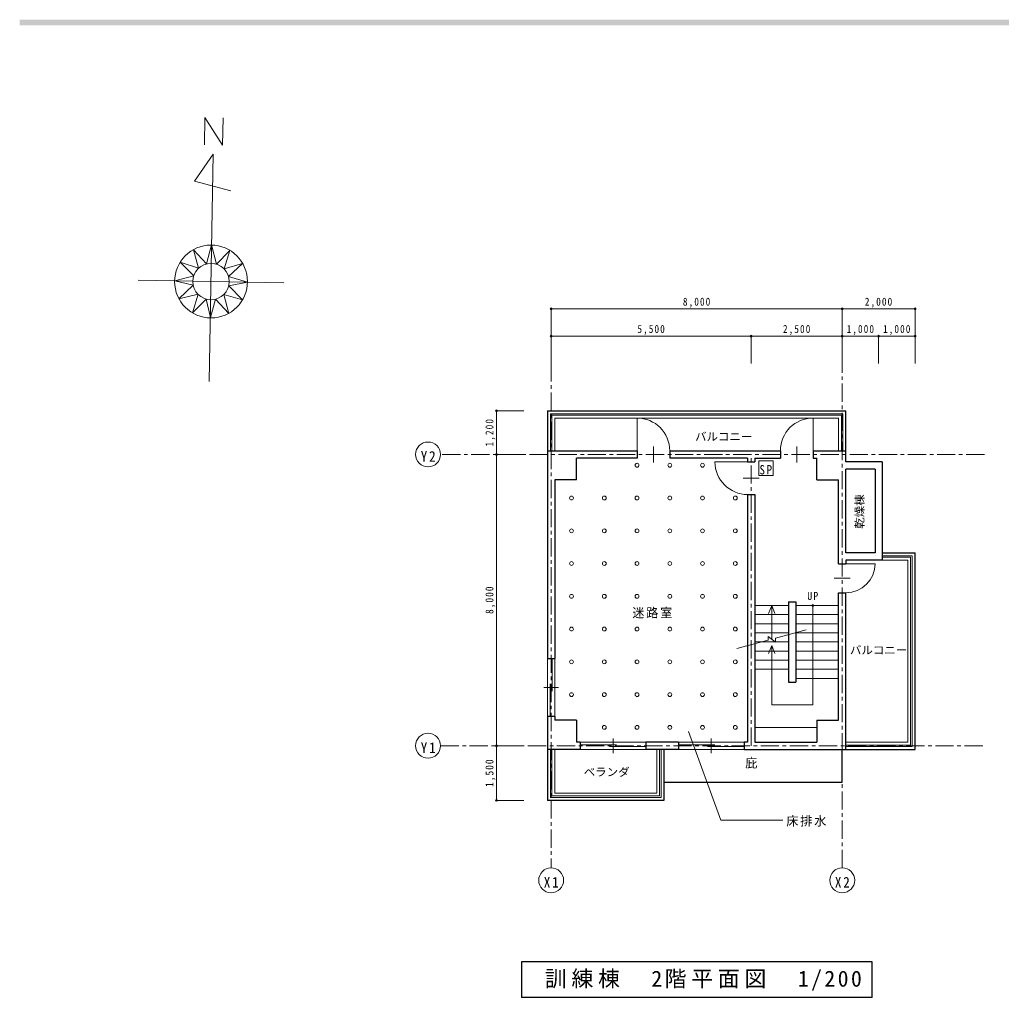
# Model space of a CAD drawing. Units: millimetres at full size. Extents: x -38230 to 40344, y -28542 to 27899.
# Drawn here: x -38230 to -11251, y -196 to 26657 of the extents above; entities that cross this region are included whole.
import ezdxf
from ezdxf.enums import TextEntityAlignment as Align

# ---------------------------------------------------------------- set-up
doc = ezdxf.new("R2010")
doc.units = ezdxf.units.MM
doc.header["$LTSCALE"] = 100
doc.header["$PDMODE"] = 32
doc.header["$PDSIZE"] = 50
doc.linetypes.add('CHAIN1', pattern=[8, 5, -1, 1, -1])
for name, color, linetype, lineweight in [('1-1_極細線', 4, 'Continuous', 9), ('1-2_細線', 7, 'Continuous', 18), ('1-3_中線', 3, 'Continuous', 25), ('1-A_中芯線', 4, 'CHAIN1', 9), ('1-D_文字', 4, 'Continuous', 9), ('1-E_寸法', 4, 'Continuous', 9), ('2-8_ﾊｯﾁﾝｸﾞ', 1, 'Continuous', 18), ('2-D_2-Dﾚｲﾔ', 7, 'Continuous', 18), ('F-2', 7, 'Continuous', 13)]:
    doc.layers.add(name, color=color, linetype=linetype, lineweight=lineweight)
doc.layers.add('F-D', color=150, linetype='Continuous')
doc.styles.add('ＭＳ ゴシック', font='')
doc.styles.get('ＭＳ ゴシック').set_extended_font_data('MS Gothic')

# ---------------------------------------------------------------- blocks, each defined once
blk = doc.blocks.new('通り芯2')
at = {"layer": '1-D_文字', "color": 7, "lineweight": 18}
blk.add_circle((0, 0), 513, dxfattribs=at)

msp = doc.modelspace()

# ---------------------------------------------------------------- linework, layer by layer
at = {"layer": '1-1_極細線'}
for p, q in [((-21263.2, 15716.9), (-21263.2, 14814.8)), ((-16423.4, 15716.9), (-16423.4, 14814.8)), ((-15603.4, 15834.8), (-15603.4, 14814.8)), ((-20813.2, 14933.6), (-20813.2, 14496.1)), ((-16873.4, 14933.6), (-16873.4, 14496.1)), ((-19125.5, 14514.8), (-18223.4, 14514.8)), ((-18342.2, 14064.8), (-17904.6, 14064.8)), ((-14523.4, 11934.8), (-13703.4, 11934.8)), ((-14523.4, 11894.8), (-13743.4, 11894.8)), ((-13743.4, 6734.8), (-13743.4, 11894.8)), ((-13703.4, 6694.8), (-13703.4, 11934.8)), ((-14723.4, 11714.8), (-15523.4, 11714.8)), ((-14523.4, 11814.8), (-13823.4, 11814.8)), ((-13823.4, 6814.8), (-13823.4, 11814.8)), ((-15404.6, 11314.8), (-15842.2, 11314.8)), ((-15523.4, 6814.8), (-13823.4, 6814.8)), ((-23643.4, 6614.8), (-23643.4, 5294.8)), ((-23603.4, 6614.8), (-23603.4, 5334.8)), ((-20643.4, 6614.8), (-20643.4, 5334.8)), ((-20603.4, 6614.8), (-20603.4, 5294.8)), ((-15523.4, 6734.8), (-13743.4, 6734.8)), ((-15523.4, 6694.8), (-13703.4, 6694.8)), ((-20603.4, 5294.8), (-23643.4, 5294.8)), ((-20643.4, 5334.8), (-23603.4, 5334.8))]:
    msp.add_line(p, q, dxfattribs=at)
for points in [[(-23643.4, 14814.8), (-23643.4, 15834.8), (-15603.4, 15834.8)], [(-23603.4, 14814.8), (-23603.4, 15794.8), (-15643.4, 15794.8), (-15643.4, 14814.8)]]:
    msp.add_lwpolyline(points, dxfattribs=at)
for centre in [(-21263.2, 14418.6), (-20363.2, 14418.6), (-19463.2, 14418.6), (-23063.2, 13518.6), (-22163.2, 13518.6), (-21263.2, 13518.6), (-20363.2, 13518.6), (-19463.2, 13518.6), (-18563.2, 13518.6), (-23063.2, 12618.6), (-22163.2, 12618.6), (-21263.2, 12618.6), (-20363.2, 12618.6), (-19463.2, 12618.6), (-18563.2, 12618.6), (-23063.2, 11718.6), (-22163.2, 11718.6), (-21263.2, 11718.6), (-20363.2, 11718.6), (-19463.2, 11718.6), (-18563.2, 11718.6), (-23063.2, 10818.6), (-22163.2, 10818.6), (-21263.2, 10818.6), (-20363.2, 10818.6), (-19463.2, 10818.6), (-18563.2, 10818.6), (-23063.2, 9918.6), (-22163.2, 9918.6), (-21263.2, 9918.6), (-20363.2, 9918.6), (-19463.2, 9918.6), (-18563.2, 9918.6), (-23063.2, 9018.6), (-22163.2, 9018.6), (-21263.2, 9018.6), (-20363.2, 9018.6), (-19463.2, 9018.6), (-18563.2, 9018.6), (-23063.2, 8118.6), (-22163.2, 8118.6), (-21263.2, 8118.6), (-20363.2, 8118.6), (-19463.2, 8118.6), (-18563.2, 8118.6), (-22163.2, 7218.6), (-21263.2, 7218.6), (-20363.2, 7218.6), (-19463.2, 7218.6), (-18563.2, 7218.6)]:
    msp.add_circle(centre, 52.6, dxfattribs=at)
for centre, radius, start, end in [((-21263.2, 14814.8), 900, 0, 90), ((-16423.4, 14814.8), 900, 90, 180), ((-18223.4, 14514.8), 900, 180, 270), ((-15523.4, 11714.8), 800, 270, 0)]:
    msp.add_arc(centre, radius, start, end, dxfattribs=at)
at = {"layer": '1-2_細線'}
for p, q in [((-18023.4, 10564.8), (-17098.4, 10564.8)), ((-17560.9, 10564.8), (-17647, 10348.5)), ((-17560.9, 10564.8), (-17560.9, 9635.9)), ((-17560.9, 10564.8), (-17474.8, 10348.5)), ((-16898.4, 10564.8), (-15723.4, 10564.8)), ((-16435.9, 10564.8), (-16435.9, 7839.8)), ((-18023.4, 10314.8), (-17098.4, 10314.8)), ((-16898.4, 10314.8), (-15723.4, 10314.8)), ((-18023.4, 10064.8), (-17098.4, 10064.8)), ((-16898.4, 10064.8), (-15723.4, 10064.8)), ((-18023.4, 9814.8), (-17098.4, 9814.8)), ((-17660.9, 9713.7), (-17660.9, 9616.5)), ((-17660.9, 9713.7), (-17460.9, 9558.2)), ((-17460.9, 9669.5), (-16616.6, 9893.5)), ((-16898.4, 9814.8), (-15723.4, 9814.8)), ((-17660.9, 9616.5), (-18517.7, 9389.2)), ((-18023.4, 9564.8), (-17098.4, 9564.8)), ((-17560.9, 9464.8), (-17647, 9248.5)), ((-17560.9, 9464.8), (-17560.9, 7839.8)), ((-17560.9, 9464.8), (-17474.8, 9248.5)), ((-17460.9, 9669.5), (-17460.9, 9558.2)), ((-16898.4, 9564.8), (-15723.4, 9564.8)), ((-18023.4, 9314.8), (-17098.4, 9314.8)), ((-16898.4, 9314.8), (-15723.4, 9314.8)), ((-18023.4, 9064.8), (-17098.4, 9064.8)), ((-16898.4, 9064.8), (-15723.4, 9064.8)), ((-18023.4, 8814.8), (-17098.4, 8814.8)), ((-16898.4, 8814.8), (-15723.4, 8814.8)), ((-16898.4, 8564.8), (-15723.4, 8564.8)), ((-16435.9, 7839.8), (-17560.9, 7839.8)), ((-19845.7, 7109.8), (-18964.5, 4668.5)), ((-18023.4, 7214.8), (-16323.4, 7214.8)), ((-23523.4, 6614.8), (-23523.4, 5414.8)), ((-20723.4, 6614.8), (-20723.4, 5414.8)), ((-20723.4, 5414.8), (-23523.4, 5414.8)), ((-18964.5, 4668.5), (-17259.9, 4668.5))]:
    msp.add_line(p, q, dxfattribs=at)
msp.add_lwpolyline([(-23523.4, 14814.8), (-23523.4, 15714.8), (-15723.4, 15714.8), (-15723.4, 14814.8)], dxfattribs=at)
msp.add_point((-16435.9, 10564.8), dxfattribs=at)
at = {"layer": '1-3_中線'}
for p, q in [((-23723.4, 15914.8), (-15523.4, 15914.8)), ((-23723.4, 15914.8), (-23723.4, 9114.8)), ((-15523.4, 14514.8), (-15523.4, 15914.8)), ((-23723.4, 14814.8), (-21263.2, 14814.8)), ((-21263.2, 14614.8), (-22923.4, 14614.8)), ((-22923.4, 14014.8), (-22923.4, 14614.8)), ((-21263.2, 14814.8), (-21263.2, 14614.8)), ((-20363.2, 14814.8), (-20363.2, 14614.8)), ((-20363.2, 14814.8), (-17323.4, 14814.8)), ((-18223.4, 14614.8), (-20363.2, 14614.8)), ((-18223.4, 14614.8), (-18223.4, 14514.8)), ((-18023.4, 14614.8), (-17323.4, 14614.8)), ((-18023.4, 14614.8), (-18023.4, 14514.8)), ((-17323.4, 14814.8), (-17323.4, 14614.8)), ((-16423.4, 14814.8), (-16423.4, 14614.8)), ((-16423.4, 14814.8), (-15523.4, 14814.8)), ((-16423.4, 14614.8), (-16323.4, 14614.8)), ((-16323.4, 14014.8), (-16323.4, 14614.8)), ((-18223.4, 14514.8), (-18023.4, 14514.8)), ((-14523.4, 14514.8), (-15523.4, 14514.8)), ((-15523.4, 12014.8), (-15523.4, 14314.8)), ((-14723.4, 14314.8), (-15523.4, 14314.8)), ((-14723.4, 14314.8), (-14723.4, 12014.8)), ((-14523.4, 14514.8), (-14523.4, 11814.8)), ((-23523.4, 14014.8), (-23523.4, 9114.8)), ((-22923.4, 14014.8), (-23523.4, 14014.8)), ((-16323.4, 14014.8), (-15723.4, 14014.8)), ((-15723.4, 11714.8), (-15723.4, 14014.8)), ((-18223.4, 13614.8), (-18023.4, 13614.8)), ((-18223.4, 13614.8), (-18223.4, 6814.8)), ((-18023.4, 13614.8), (-18023.4, 6814.8)), ((-14723.4, 12014.8), (-15523.4, 12014.8)), ((-14523.4, 12014.8), (-13623.4, 12014.8)), ((-13623.4, 6614.8), (-13623.4, 12014.8)), ((-15723.4, 11714.8), (-15523.4, 11714.8)), ((-15523.4, 11814.8), (-15523.4, 11714.8)), ((-14523.4, 11814.8), (-15523.4, 11814.8)), ((-15723.4, 10914.8), (-15523.4, 10914.8)), ((-15723.4, 7414.8), (-15723.4, 10914.8)), ((-15523.4, 6614.8), (-15523.4, 10914.8)), ((-17098.4, 10664.8), (-17098.4, 8464.8)), ((-17098.4, 10664.8), (-16898.4, 10664.8)), ((-16898.4, 10664.8), (-16898.4, 8464.8)), ((-23723.4, 9114.8), (-23523.4, 9114.8)), ((-17098.4, 8464.8), (-16898.4, 8464.8)), ((-23523.4, 7514.8), (-23723.4, 7514.8)), ((-23723.4, 7514.8), (-23723.4, 5214.8)), ((-23523.4, 7514.8), (-23523.4, 7414.8)), ((-22923.4, 7414.8), (-23523.4, 7414.8)), ((-22923.4, 7414.8), (-22923.4, 6814.8)), ((-16323.4, 7414.8), (-15723.4, 7414.8)), ((-16323.4, 7414.8), (-16323.4, 6814.8)), ((-22823.4, 6814.8), (-22923.4, 6814.8)), ((-22823.4, 6814.8), (-22823.4, 6614.8)), ((-20123.4, 6814.8), (-21023.4, 6814.8)), ((-21023.4, 6814.8), (-21023.4, 6614.8)), ((-20123.4, 6814.8), (-20123.4, 6614.8)), ((-18323.4, 6814.8), (-18323.4, 6614.8)), ((-18223.4, 6814.8), (-18323.4, 6814.8)), ((-18023.4, 6814.8), (-16323.4, 6814.8)), ((-22823.4, 6614.8), (-23723.4, 6614.8)), ((-20123.4, 6614.8), (-21023.4, 6614.8)), ((-20523.4, 6614.8), (-20523.4, 5214.8)), ((-18323.4, 6614.8), (-13623.4, 6614.8)), ((-15623.4, 5714.8), (-15623.4, 6614.8)), ((-20523.4, 5714.8), (-15623.4, 5714.8)), ((-20523.4, 5214.8), (-23723.4, 5214.8)), ((-24441.7, 776.4), (-24441.7, -196.2)), ((-14805.1, -196.2), (-24441.7, -196.2))]:
    msp.add_line(p, q, dxfattribs=at)
msp.add_lwpolyline([(-14805.1, -196.2), (-14805.1, 776.4), (-24441.7, 776.4)], dxfattribs=at)
at = {"layer": '1-A_中芯線'}
for p, q in [((-23623.4, 17214.8), (-23623.4, 3360.1)), ((-15623.4, 3360.1), (-15623.4, 17214.8)), ((-11718.4, 14714.8), (-26663.2, 14714.8)), ((-18123.4, 6714.8), (-18123.4, 14714.8)), ((-26663.2, 6714.8), (-11718.4, 6714.8))]:
    msp.add_line(p, q, dxfattribs=at)
at = {"layer": '1-D_文字'}
for p, q in [((-23723.4, 7514.8), (-23723.4, 9114.8)), ((-23598.4, 8214.8), (-23598.4, 9114.8)), ((-23523.4, 7514.8), (-23523.4, 9114.8)), ((-23648.4, 7514.8), (-23648.4, 8414.8)), ((-23423.4, 8314.8), (-23823.4, 8314.8)), ((-21923.4, 6814.8), (-22823.4, 6814.8)), ((-21923.4, 6914.8), (-21923.4, 6514.8)), ((-21023.4, 6814.8), (-21923.4, 6814.8)), ((-19223.4, 6814.8), (-20123.4, 6814.8)), ((-19223.4, 6914.8), (-19223.4, 6514.8)), ((-18323.4, 6814.8), (-19223.4, 6814.8)), ((-21823.4, 6739.8), (-22823.4, 6739.8)), ((-21923.4, 6614.8), (-22823.4, 6614.8)), ((-21023.4, 6689.8), (-22023.4, 6689.8)), ((-21023.4, 6614.8), (-21923.4, 6614.8)), ((-19123.4, 6739.8), (-20123.4, 6739.8)), ((-19223.4, 6614.8), (-20123.4, 6614.8)), ((-18323.4, 6689.8), (-19323.4, 6689.8)), ((-18323.4, 6614.8), (-19223.4, 6614.8))]:
    msp.add_line(p, q, dxfattribs=at)
at = {"layer": '1-E_寸法'}
for p, q in [((-23623.4, 18714.8), (-23623.4, 17964.8)), ((-23623.4, 18714.8), (-15623.4, 18714.8)), ((-15623.4, 18714.8), (-15623.4, 17964.8)), ((-15623.4, 18714.8), (-13623.4, 18714.8)), ((-13623.4, 18714.8), (-13623.4, 17964.8)), ((-23623.4, 17964.8), (-23623.4, 17214.8)), ((-23623.4, 17964.8), (-18123.4, 17964.8)), ((-18123.4, 17964.8), (-18123.4, 17214.8)), ((-18123.4, 17964.8), (-15623.4, 17964.8)), ((-15623.4, 17964.8), (-15623.4, 17214.8)), ((-15623.4, 17964.8), (-14623.4, 17964.8)), ((-14623.4, 17964.8), (-14623.4, 17214.8)), ((-14623.4, 17964.8), (-13623.4, 17964.8)), ((-13623.4, 17964.8), (-13623.4, 17214.8)), ((-25123.4, 15914.8), (-24373.4, 15914.8)), ((-25123.4, 15914.8), (-25123.4, 14714.8)), ((-25123.4, 14714.8), (-24373.4, 14714.8)), ((-25123.4, 14714.8), (-25123.4, 6714.8)), ((-25123.4, 6714.8), (-24373.4, 6714.8)), ((-25123.4, 6714.8), (-25123.4, 5214.8)), ((-25123.4, 5214.8), (-24373.4, 5214.8))]:
    msp.add_line(p, q, dxfattribs=at)
at = {"layer": '1-E_寸法', "color": 2}
for p in [(-23623.4, 18714.8), (-15623.4, 18714.8), (-13623.4, 18714.8), (-23623.4, 17964.8), (-18123.4, 17964.8), (-15623.4, 17964.8), (-14623.4, 17964.8), (-13623.4, 17964.8), (-25123.4, 15914.8), (-25123.4, 14714.8), (-25123.4, 6714.8), (-25123.4, 5214.8)]:
    msp.add_point(p, dxfattribs=at)
at = {"layer": '2-8_ﾊｯﾁﾝｸﾞ'}
for p in [(-17520.3, 14537), (-17920.3, 14137)]:
    msp.add_line(p, (-17920.3, 14537), dxfattribs=at)
msp.add_lwpolyline([(-17920.3, 14137), (-17520.3, 14137), (-17520.3, 14537)], dxfattribs=at)
at = {"layer": 'F-2'}
for p, q in [((-32426.4, 21955.4), (-33421.9, 22222.8)), ((-34969.7, 19499.4), (-30970.3, 19429.6))]:
    msp.add_line(p, q, dxfattribs=at)
for points in [[(-32641.5, 23959.4), (-32654.6, 23209.5), (-33141.4, 23968.2), (-33154.5, 23218.3)], [(-33018, 16714.9), (-32908.9, 22963.9), (-33421.9, 22222.8)]]:
    msp.add_lwpolyline(points, dxfattribs=at)
msp.add_lwpolyline([(-33091, 19949.6), (-32957.7, 20469.8), (-32824.5, 19942.9), (-32453.5, 20320.8), (-32609.1, 19810.6), (-32102.1, 19961.2), (-32490.4, 19606), (-31970.1, 19447), (-32483.9, 19347.3), (-32105.1, 18962.4), (-32618.2, 19109.2), (-32485.2, 18589.9), (-32849, 18979.3), (-32987.1, 18475.1), (-33100.1, 18981.7), (-33483.6, 18606.4), (-33328.5, 19115.9), (-33851.2, 18991.7), (-33459.9, 19364.3), (-33969.8, 19481.9), (-33444.3, 19622.7), (-33819.3, 19992.4), (-33312.8, 19828.5), (-33454.8, 20339.1)], close=True, dxfattribs=at)
for radius in [1000, 500]:
    msp.add_circle((-32970, 19464.5), radius, dxfattribs=at)
at = {"layer": 'F-D'}
msp.add_solid([(-38230.5, 26497.1), (-38230.5, 26657.1), (39682.4, 26497.1), (39682.4, 26657.1)], dxfattribs=at)

# ---------------------------------------------------------------- block references
at = {"layer": '1-D_文字', "xscale": 0.6666667, "yscale": 0.6666667}
for p in [(-27004.9, 14714.8), (-27004.9, 6714.8), (-23623.4, 3018.3), (-15623.4, 3018.3)]:
    msp.add_blockref('通り芯2', p, dxfattribs=at)

# ---------------------------------------------------------------- texts
at = {"layer": '1-2_細線', "insert": (-17159.9, 4493.5), "char_height": 256.6, "attachment_point": 7, "style": 'ＭＳ ゴシック'}
msp.add_mtext('\\T1.15;\\W0.95;床排水', dxfattribs=at)
at = {"layer": '1-D_文字', "color": 7, "style": 'ＭＳ ゴシック'}
for s, height, width, p in [('バルコニー', 219.9, 1.05, (-19668.9, 15026.3)), ('バルコニー', 219.9, 1.05, (-15413.2, 9162.3)), ('庇', 256.6, 0.95, (-18288.4, 6039.8)), ('ベランダ', 219.9, 1.05, (-22728.4, 5814.8))]:
    msp.add_text(s, height=height, dxfattribs=dict(at, width=width)).set_placement(p, align=Align.BOTTOM_LEFT)
at = {"layer": '1-D_文字', "color": 7, "style": 'ＭＳ ゴシック', "width": 1.05}
msp.add_text('乾燥棟', height=219.9, rotation=90, dxfattribs=at).set_placement((-14968.7, 12675.2), align=Align.BOTTOM_LEFT)
at = {"layer": '1-D_文字', "color": 3, "char_height": 293.3, "attachment_point": 7, "style": 'ＭＳ ゴシック'}
for s, insert in [('\\T1.28;\\W0.9;Y2', (-27207.4, 14514.8)), ('\\T1.28;\\W0.9;Y1', (-27207.4, 6514.8)), ('\\T1.28;\\W0.9;X1', (-23825.9, 2818.3)), ('\\T1.28;\\W0.9;X2', (-15825.9, 2818.3))]:
    msp.add_mtext(s, dxfattribs=dict(at, insert=insert))
at = {"layer": '1-D_文字', "color": 7, "attachment_point": 7, "style": 'ＭＳ ゴシック'}
for s, insert, char_height in [('\\T1.23;\\W0.9;UP', (-16583.4, 10714.8), 219.9), ('\\T1.15;\\W0.95;迷路室', (-21392.9, 10212.1), 256.6)]:
    msp.add_mtext(s, dxfattribs=dict(at, insert=insert, char_height=char_height))
at = {"layer": '1-D_文字', "color": 2, "insert": (-23798.4, -9.9), "char_height": 439.9, "attachment_point": 7, "style": 'ＭＳ ゴシック'}
msp.add_mtext('\\T1.22;訓練棟\u30002階平面図\u30001/200', dxfattribs=at)
at = {"layer": '1-E_寸法', "color": 7, "char_height": 219.9, "attachment_point": 7, "style": 'ＭＳ ゴシック'}
for s, insert in [('\\T1.23;\\W0.85;8,000', (-20003.4, 18744.8)), ('\\T1.23;\\W0.85;2,000', (-15003.4, 18744.8)), ('\\T1.23;\\W0.85;5,500', (-21253.4, 17994.8)), ('\\T1.23;\\W0.85;2,500', (-17253.4, 17994.8)), ('\\T1.23;\\W0.85;1,000', (-15503.4, 17994.8)), ('\\T1.23;\\W0.85;1,000', (-14503.4, 17994.8))]:
    msp.add_mtext(s, dxfattribs=dict(at, insert=insert))
at = {"layer": '1-E_寸法', "color": 7, "char_height": 219.9, "attachment_point": 7, "rotation": 90, "style": 'ＭＳ ゴシック'}
for s, insert in [('\\T1.23;\\W0.85;1,200', (-25153.4, 14934.8)), ('\\T1.23;\\W0.85;8,000', (-25153.4, 10334.8)), ('\\T1.23;\\W0.85;1,500', (-25153.4, 5584.8))]:
    msp.add_mtext(s, dxfattribs=dict(at, insert=insert))
at = {"layer": '2-D_2-Dﾚｲﾔ', "color": 1, "insert": (-17897.8, 14162), "char_height": 256.6, "attachment_point": 7, "style": 'ＭＳ ゴシック'}
msp.add_mtext('\\T1.33;\\W0.85;SP', dxfattribs=at)

doc.saveas('drawing.dxf')
